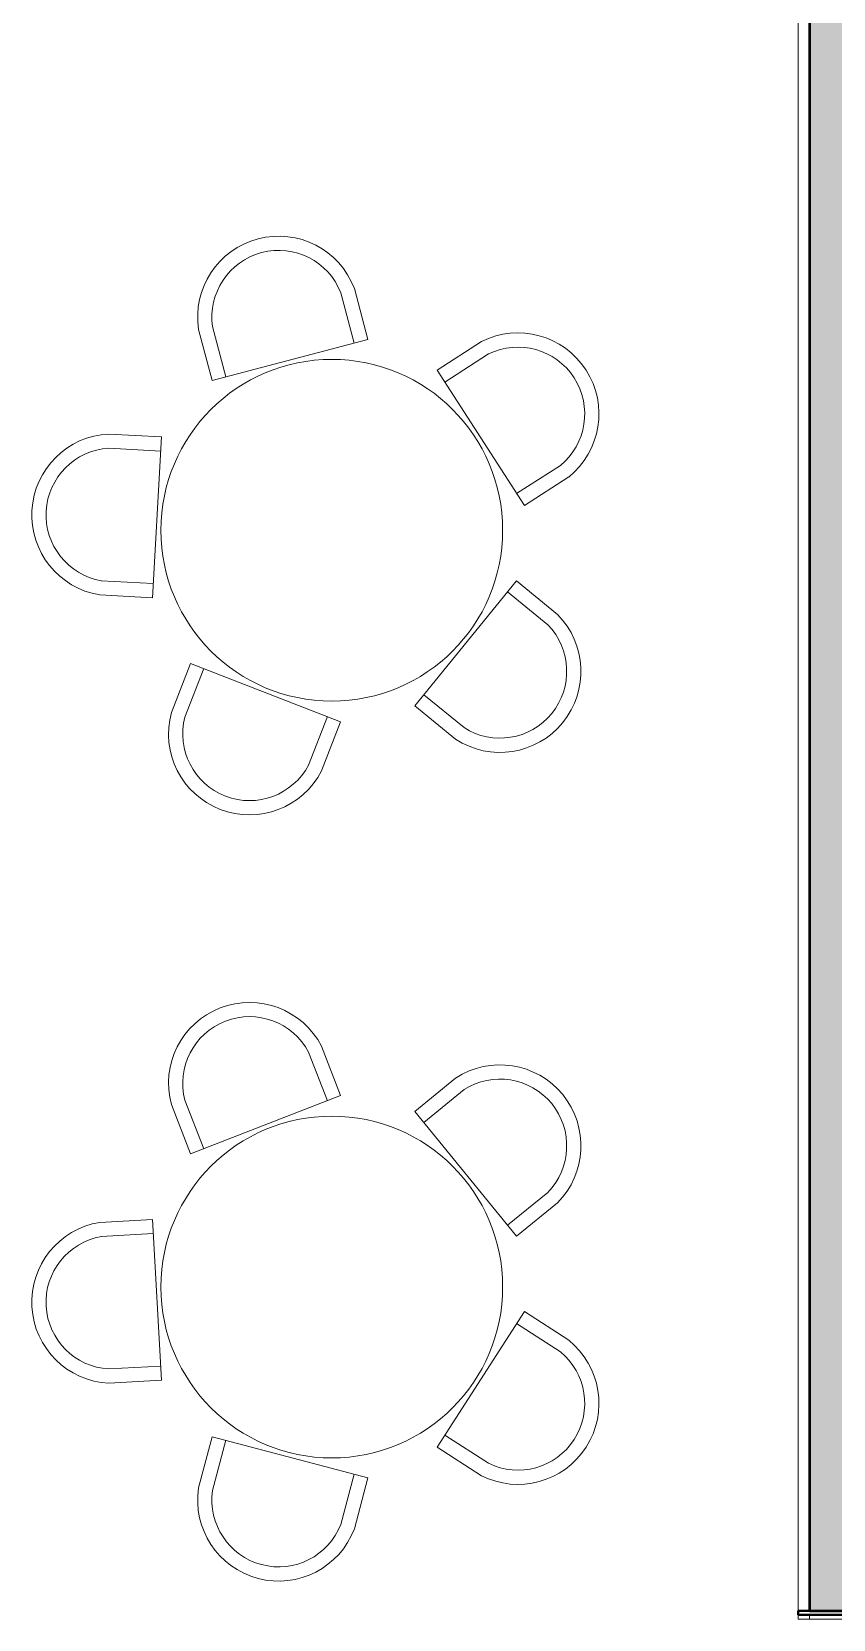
# Model space of a CAD drawing. Extents: x -14.2 to 52.3, y 3.7 to 90.9.
# Drawn here: x 36.75 to 39.56, y 20.06 to 25.63 of the extents above; entities that cross this region are included whole.
import ezdxf

# ---------------------------------------------------------------- set-up
doc = ezdxf.new("R2010")
doc.units = 0
for name, color, linetype, lineweight in [('limpo_PINI-PSG-PE-0102-LAZ-R00$0$A-WALL', 1, 'Continuous', 5), ('limpo_PINI-PSG-PE-0102-LAZ-R00$0$A-WALL-FNSH', 1, 'Continuous', 40), ('limpo_PINI-PSG-PE-0102-LAZ-R00$0$ARQ_MOBILIÁRIO', 135, 'Continuous', 5), ('limpo_PINI-PSG-PE-0102-LAZ-R00$0$LAYOUT_AMB_LAZ_dwg', 8, 'Continuous', 5), ('limpo_PINI-PSG-PE-0102-LAZ-R00$0$S-COLS', 52, 'Continuous', 5)]:
    doc.layers.add(name, color=color, linetype=linetype, lineweight=lineweight)
doc.layers.add('limpo_PINI-PSG-PE-0102-LAZ-R00$0$XR_ARQT', color=7, linetype='Continuous')
doc.layers.add('XR_ARQT', color=7, linetype='Continuous')

# ---------------------------------------------------------------- blocks, each defined once
blk = doc.blocks.new('limpo_PINI-PSG-PE-0102-LAZ-R00$0$PINI-EST-PE-1101-TQR-R20_rvt-1-5PPE_008_LAZER__P_A_0_09_')
at = {"layer": 'limpo_PINI-PSG-PE-0102-LAZ-R00$0$S-COLS'}
blk.add_hatch(color=8, dxfattribs=at).paths.add_polyline_path([(31075, -4035), (31575, -4035), (31575, 2435), (31075, 2435), (31075, -3641.8)])
at = {"layer": 'limpo_PINI-PSG-PE-0102-LAZ-R00$0$S-COLS', "color": 7, "lineweight": 50}
for p, q in [((31075, 2435), (31075, -4035)), ((31075, -4035), (31575, -4035))]:
    blk.add_line(p, q, dxfattribs=at)
blk = doc.blocks.new('limpo_PINI-PSG-PE-0102-LAZ-R00$0$LAYOUT_AMB_LAZ_dwg-2867451-5PPE_008_LAZER__P_A_0_09_')
at = {"layer": 'limpo_PINI-PSG-PE-0102-LAZ-R00$0$ARQ_MOBILIÁRIO', "color": 9}
for p, q in [((46364.2, 18937.1), (46410.8, 18760.5)), ((45960.5, 18641.7), (45913.9, 18818.3)), ((46729.6, 18623.5), (46883.2, 18722.4)), ((45549.4, 18391.1), (45731.8, 18380.9)), ((47135.3, 18330.8), (46981.7, 18231.9)), ((45705.6, 17915.9), (45523.2, 17926.1)), ((46949.9, 17886.5), (47091.5, 17771)), ((45816.8, 17447.4), (45883, 17617.7)), ((46797, 17410.2), (46655.5, 17525.7)), ((46317.1, 17449.1), (46251, 17278.9)), ((46317.1, 16100.4), (46251, 16270.7)), ((46797, 16139.4), (46655.5, 16023.9)), ((45816.8, 16102.1), (45883, 15931.8)), ((46949.9, 15663.1), (47091.5, 15778.6)), ((45705.6, 15633.7), (45523.2, 15623.4)), ((47135.3, 15218.7), (46981.7, 15317.6)), ((45549.4, 15158.4), (45731.8, 15168.7)), ((45960.5, 14907.9), (45913.9, 14731.3)), ((46729.6, 14926.1), (46883.2, 14827.2)), ((46364.2, 14612.5), (46410.8, 14789.1))]:
    blk.add_line(p, q, dxfattribs=at)
at = {"layer": 'limpo_PINI-PSG-PE-0102-LAZ-R00$0$ARQ_MOBILIÁRIO', "color": 9, "flags": 128}
for points in [[(46411.9, 18952.5), (46459.2, 18773.2), (45912.2, 18628.9), (45864.9, 18808.2)], [(47164.7, 18290.3), (47008.8, 18189.9), (46702.5, 18665.5), (46858.4, 18765.9)], [(45549.5, 18441.2), (45734.6, 18430.8), (45702.8, 17865.9), (45517.7, 17876.4)], [(46767.5, 17369.7), (46623.8, 17487), (46981.6, 17925.2), (47125.2, 17808)], [(45769.2, 17463), (45836.4, 17635.8), (46363.7, 17431.1), (46296.6, 17258.2)], [(45769.2, 16086.6), (45836.4, 15913.7), (46363.7, 16118.5), (46296.6, 16291.4)], [(46767.5, 16179.8), (46623.8, 16062.6), (46981.6, 15624.3), (47125.2, 15741.6)], [(45549.5, 15108.4), (45734.6, 15118.8), (45702.8, 15683.6), (45517.7, 15673.2)], [(47164.7, 15259.3), (47008.8, 15359.7), (46702.5, 14884), (46858.4, 14783.6)], [(46411.9, 14597.1), (46459.2, 14776.3), (45912.2, 14920.7), (45864.9, 14741.4)]]:
    blk.add_lwpolyline(points, dxfattribs=at)
at = {"layer": 'limpo_PINI-PSG-PE-0102-LAZ-R00$0$ARQ_MOBILIÁRIO', "color": 9}
for centre in [(46332.6, 18103.3), (46332.6, 15446.2)]:
    blk.add_circle(centre, 600, dxfattribs=at)
for centre, radius, start, end in [((46146, 18851.5), 284.4, 20.8037, 188.7525), ((46146, 18851.5), 234.4, 21.4159, 188.1403), ((46986.4, 18511.9), 284.4, 308.8037, 116.7525), ((46986.4, 18511.9), 234.4, 309.4159, 116.1403), ((45563.4, 18157.1), 284.4, 92.8037, 260.7525), ((45563.4, 18157.1), 234.4, 93.4159, 260.1403), ((46923.2, 17607.7), 284.4, 236.8037, 44.7525), ((46923.2, 17607.7), 234.4, 237.4159, 44.1403), ((46043.7, 17388.4), 284.4, 164.8037, 332.7525), ((46043.7, 17388.4), 234.4, 165.4159, 332.1403), ((46043.7, 16161.1), 284.4, 27.2475, 195.1963), ((46043.7, 16161.1), 234.4, 27.8597, 194.5841), ((46923.2, 15941.8), 284.4, 315.2475, 123.1963), ((46923.2, 15941.8), 234.4, 315.8597, 122.5841), ((45563.4, 15392.5), 284.4, 99.2475, 267.1963), ((45563.4, 15392.5), 234.4, 99.8597, 266.5841), ((46986.4, 15037.6), 284.4, 243.2475, 51.1963), ((46986.4, 15037.6), 234.4, 243.8597, 50.5841), ((46146, 14698.1), 284.4, 171.2475, 339.1963), ((46146, 14698.1), 234.4, 171.8597, 338.5841)]:
    blk.add_arc(centre, radius, start, end, dxfattribs=at)
blk = doc.blocks.new('limpo_PINI-PSG-PE-0102-LAZ-R00$0$A$C745163c0')
at = {"layer": 'limpo_PINI-PSG-PE-0102-LAZ-R00$0$A-WALL', "color": 170, "lineweight": 40}
for p, q in [((25355, -1520), (25355, -1535)), ((25895, -1520), (25355, -1520)), ((25355, -1535), (26224.2, -1535))]:
    blk.add_line(p, q, dxfattribs=at)
at = {"layer": 'limpo_PINI-PSG-PE-0102-LAZ-R00$0$A-WALL', "color": 50}
blk.add_line((25395, -1535), (25395, -1550), dxfattribs=at)
at = {"layer": 'limpo_PINI-PSG-PE-0102-LAZ-R00$0$A-WALL-FNSH', "lineweight": 5}
for p, q in [((25355, 4990), (25355, -1520)), ((25395, -1520), (25395, 4950)), ((25355, -1535), (25355, -1550)), ((25355, -1550), (26224.2, -1550))]:
    blk.add_line(p, q, dxfattribs=at)
at = {"lineweight": 5}
blk.add_blockref('limpo_PINI-PSG-PE-0102-LAZ-R00$0$PINI-EST-PE-1101-TQR-R20_rvt-1-5PPE_008_LAZER__P_A_0_09_', (-5680, 2515), dxfattribs=at)
at = {"layer": 'limpo_PINI-PSG-PE-0102-LAZ-R00$0$LAYOUT_AMB_LAZ_dwg', "color": 9}
blk.add_blockref('limpo_PINI-PSG-PE-0102-LAZ-R00$0$LAYOUT_AMB_LAZ_dwg-2867451-5PPE_008_LAZER__P_A_0_09_', (-22615.1, -15829.6), dxfattribs=at)
blk = doc.blocks.new('limpo_PINI-PSG-PE-0102-LAZ-R00')
at = {"layer": 'limpo_PINI-PSG-PE-0102-LAZ-R00$0$XR_ARQT', "xscale": 0.001000000000038553, "yscale": 0.001000000000038553, "zscale": 0.001000000000038553}
blk.add_blockref('limpo_PINI-PSG-PE-0102-LAZ-R00$0$A$C745163c0', (14.124, 21.592), dxfattribs=at)

msp = doc.modelspace()

# ---------------------------------------------------------------- block references
at = {"layer": 'XR_ARQT'}
msp.add_blockref('limpo_PINI-PSG-PE-0102-LAZ-R00', (-0.0418, 0.017), dxfattribs=at)

doc.saveas('drawing.dxf')
